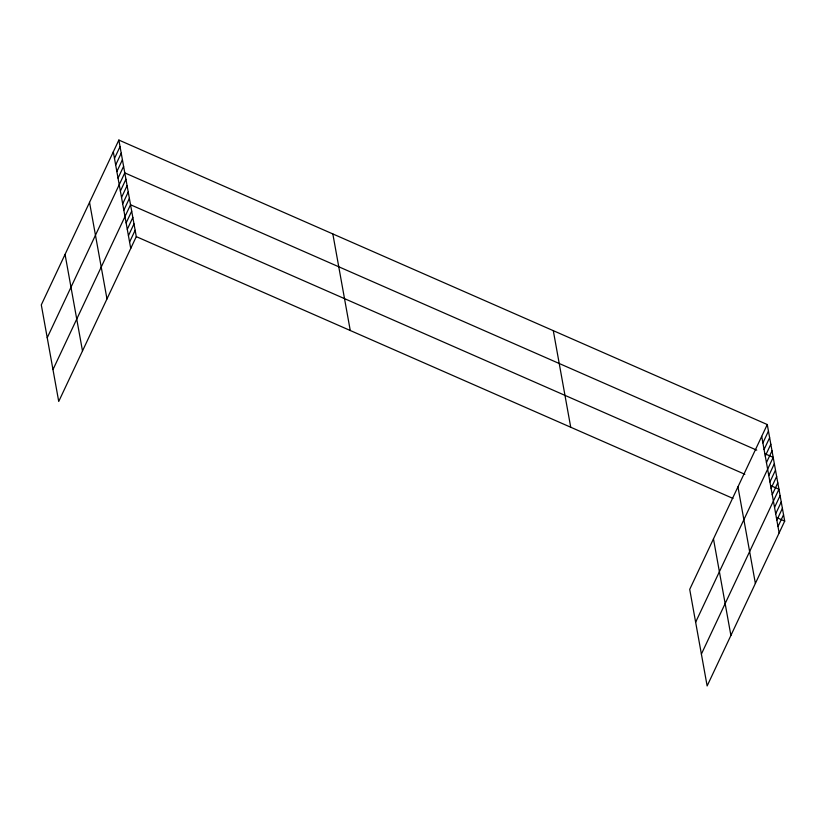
<?xml version="1.0" encoding="UTF-8"?>
<svg xmlns="http://www.w3.org/2000/svg" width="826" height="826" viewBox="0 0 826 826"><rect width="100%" height="100%" fill="white"/><g stroke="black" fill="none" stroke-linecap="round" stroke-linejoin="round"><path stroke-width="1.24" d="M118.861 140.059L41.3 304.887L58.729 401.457L136.29 236.628L118.861 140.059L767.271 424.543L784.7 521.113L707.139 685.941L689.71 589.372L767.271 424.543M114.484 158.437L120.049 146.625M115.671 165.004L121.236 153.192M116.858 171.571L122.413 159.759M118.046 178.137L123.601 166.325M47.227 337.72L124.788 172.892L756.74 450.16M120.379 191.074L125.944 179.263M121.536 197.455L127.09 185.644M122.682 203.826L128.237 192.014M123.828 210.196L129.393 198.385M52.978 369.583L130.539 204.755L744.856 474.289M126.13 222.948L131.695 211.136M127.287 229.318L132.841 217.506M128.433 235.699L133.998 223.877M129.589 242.07L135.144 230.258M762.894 442.922L768.448 431.11M764.081 449.489L769.636 437.677M765.268 456.055L770.823 444.243M766.445 462.622L772.011 450.81M695.637 622.205L773.198 457.377L764.969 453.763M768.789 475.57L774.344 463.747M769.935 481.94L775.5 470.128M771.092 488.311L776.647 476.499M772.238 494.681L777.793 482.869M701.388 654.078L778.949 489.25L770.72 485.636M774.54 507.432L780.095 495.621M775.686 513.803L781.251 501.991M776.843 520.184L782.398 508.372M777.989 526.554L783.554 514.743M136.29 236.628L732.972 498.419M776.471 517.499L784.7 521.113M761.706 436.355L779.145 532.925M737.948 486.855L755.377 583.424M713.468 538.882L730.896 635.452M553.296 330.668L570.725 427.238M332.837 233.944L350.265 330.514M113.307 151.87L130.735 248.44M89.538 202.37L106.977 298.94M65.058 254.387L82.497 350.957"/></g></svg>
